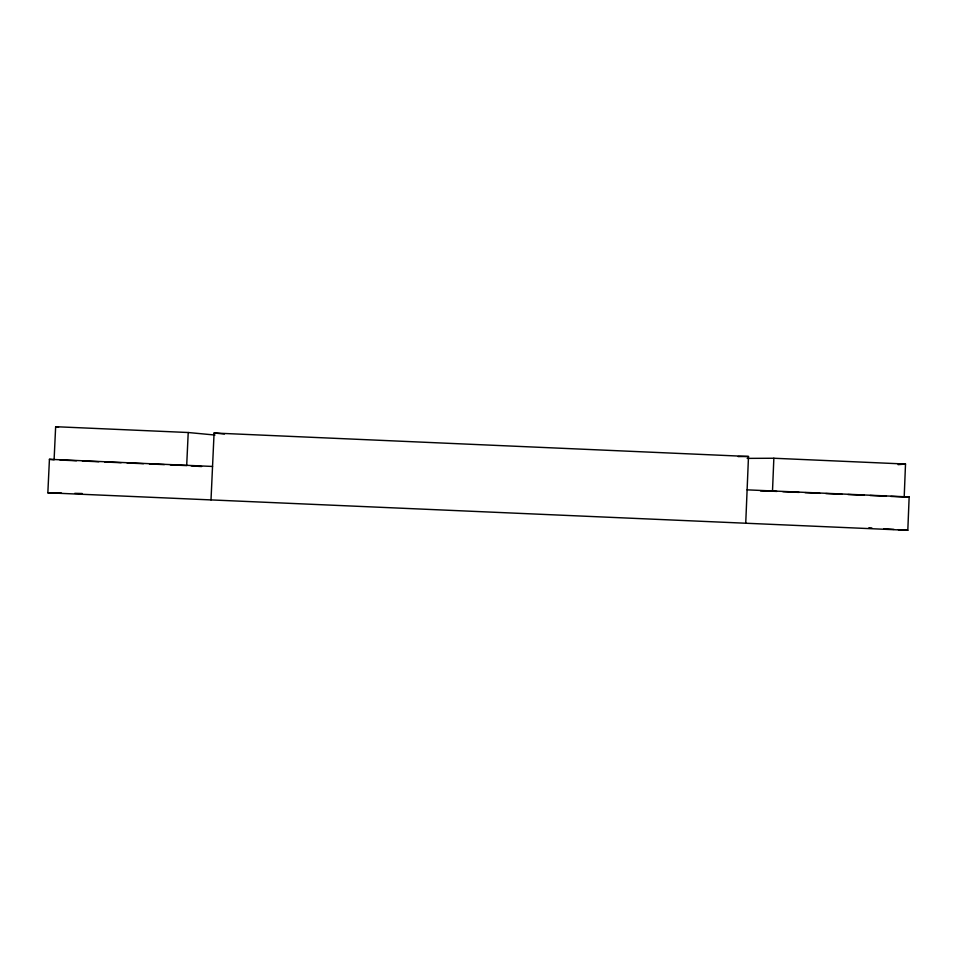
<?xml version="1.0" encoding="UTF-8"?>
<svg xmlns="http://www.w3.org/2000/svg" width="957" height="957" viewBox="0 0 957 957"><rect width="100%" height="100%" fill="white"/><g stroke="black" fill="none" stroke-linecap="round" stroke-linejoin="round"><path stroke-width="1.44" d="M745.73 523.228L748.494 456.489L214.081 433.019L211.007 499.913M760.54 490.953L772.49 491.228L773.854 458.247L905.513 464.037L904.198 496.994L890.871 496.408M212.538 466.454L49.429 459.312L47.85 492.795L907.81 530.298L909.15 496.946L747.106 489.852M49.429 459.312L54.094 459.791L55.65 426.702L188.218 432.516L186.687 465.592L170.298 464.875M898.085 464.659L905.513 464.037M904.198 496.994L909.15 496.946M738.05 456.561L748.494 456.489M747.19 458.379L773.854 458.247M47.85 492.795L61.427 493.07M74.778 493.345L82.194 493.501M60.052 460.042L76.44 460.76M82.398 461.023L98.786 461.741M104.744 462.004L121.132 462.721M127.102 462.985L143.478 463.702M149.448 463.954L164.341 464.612M772.49 491.228L776.94 491.431M782.85 491.683L799.131 492.4M805.052 492.652L819.85 493.31M825.771 493.561L842.04 494.279M847.962 494.53L864.243 495.248M870.164 495.511L886.433 496.216M191.161 465.88L201.604 466.549M868.896 527.762L871.851 527.953M883.67 528.719L894.005 529.4M898.444 529.688L907.81 530.298M188.218 432.516L215.002 435.04M214.081 433.019L224.452 434.011M55.65 426.702L58.556 427.229"/></g></svg>
